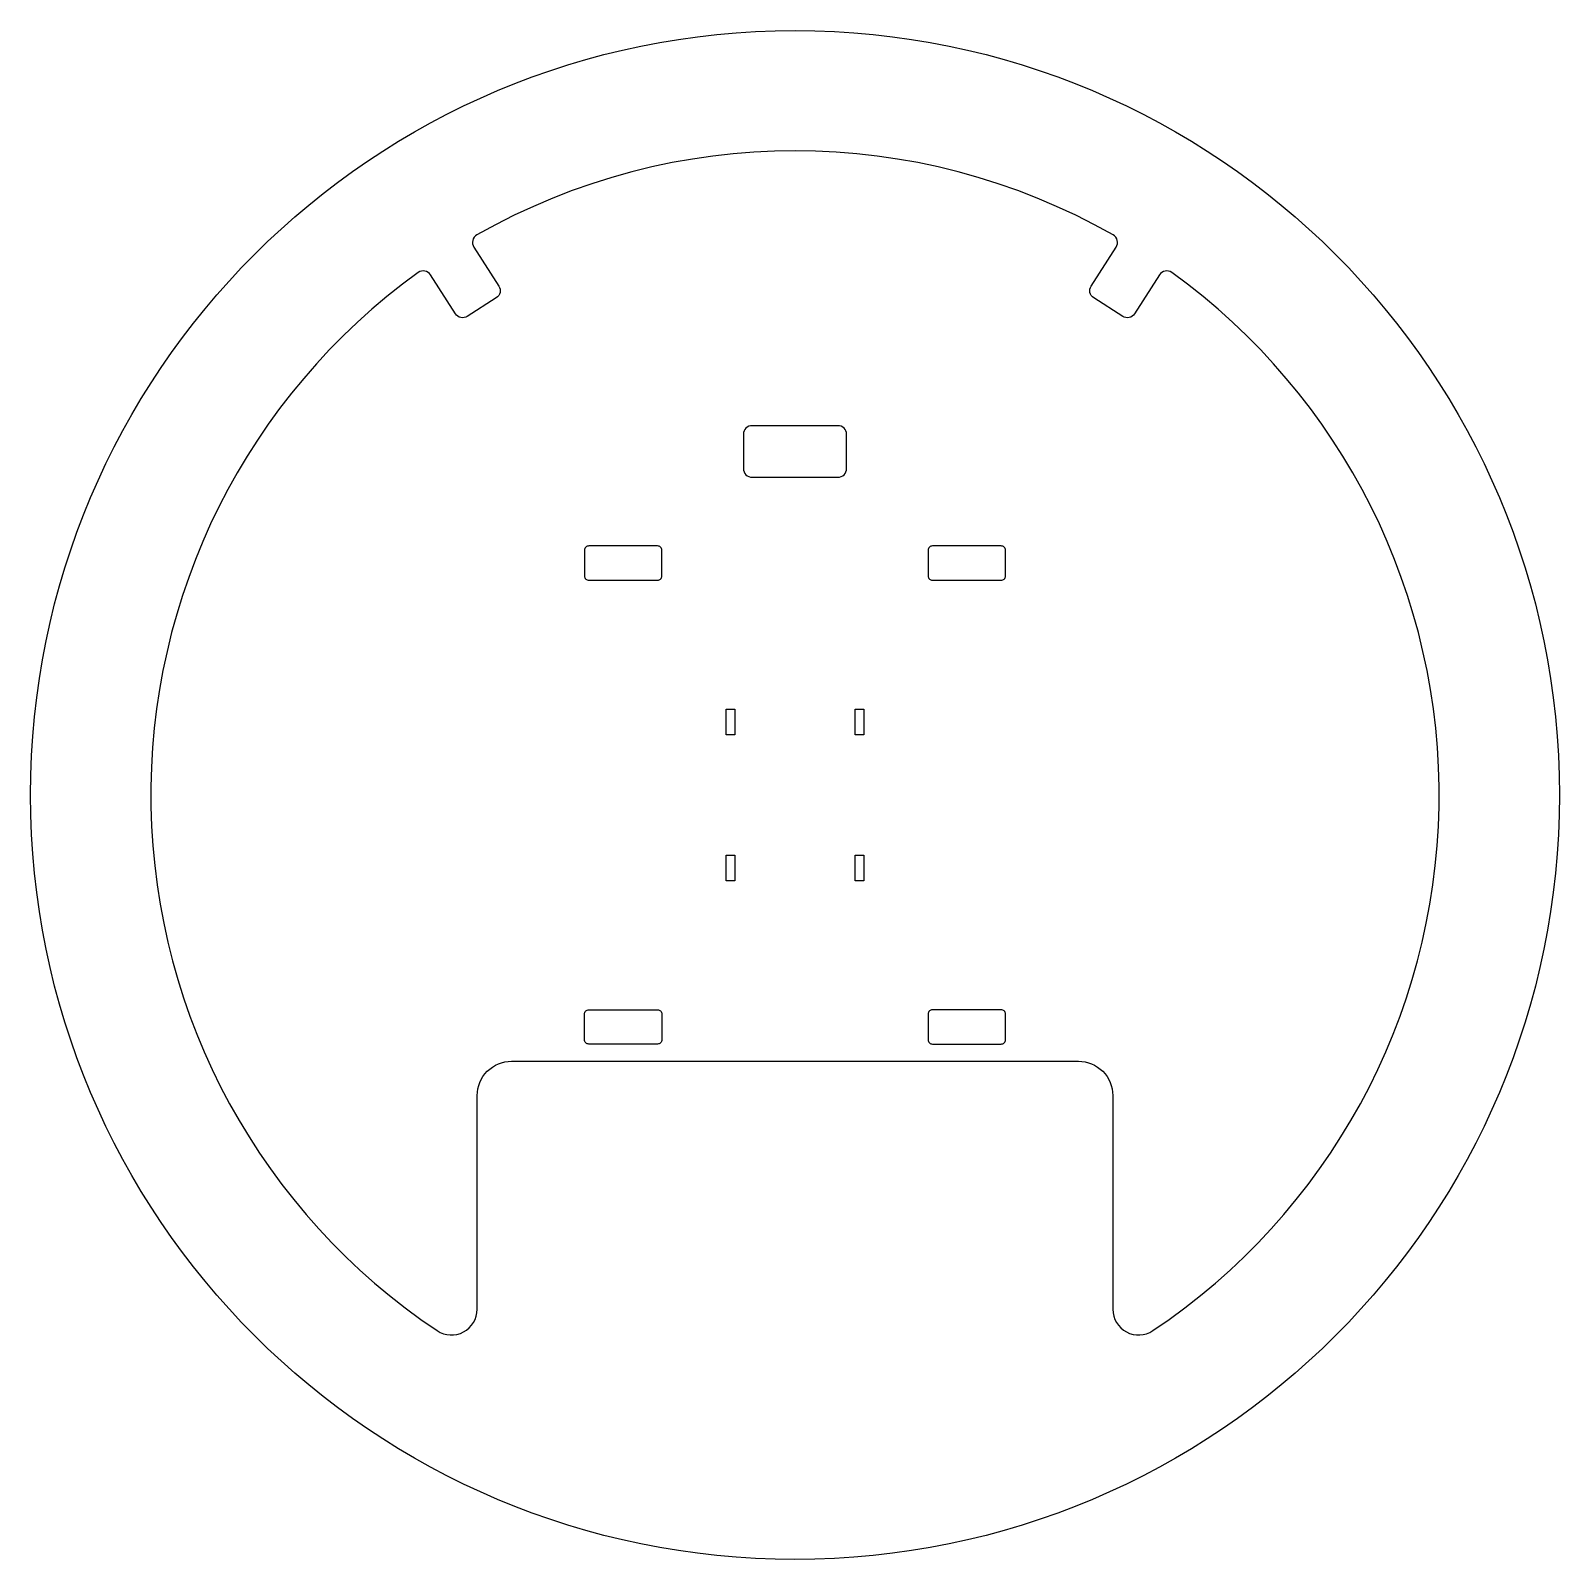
# Model space of a CAD drawing. Header units: millimetres. Extents: x -89 to 89, y -89 to 89.
import ezdxf

# ---------------------------------------------------------------- set-up
doc = ezdxf.new("R2010")
doc.units = ezdxf.units.MM
doc.layers.get('0').update_dxf_attribs({"linetype": 'CONTINUOUS'})

msp = doc.modelspace()

# ---------------------------------------------------------------- linework, layer by layer
for points in [[(-33, -31), (33, -31, -0.414214), (37, -35), (37, -59.87, 0.599371), (41.67, -62.36, 0.523079), (43.87, 60.83, 0.430144), (42.44, 60.56), (39.53, 56.02, -0.414214), (38.15, 55.72), (34.78, 57.88, -0.414214), (34.48, 59.26), (37.39, 63.8, 0.430144), (37.05, 65.21, 0.264225), (-37.05, 65.21, 0.430144), (-37.39, 63.8), (-34.48, 59.26, -0.414214), (-34.78, 57.88), (-38.15, 55.72, -0.414214), (-39.53, 56.02), (-42.44, 60.56, 0.430144), (-43.87, 60.83, 0.523079), (-41.67, -62.36, 0.599371), (-37, -59.87), (-37, -35, -0.414214)], [(6, 42, 0.414214), (5, 43), (-5, 43, 0.414214), (-6, 42), (-6, 38, 0.414214), (-5, 37), (5, 37, 0.414214), (6, 38)], [(-16, 25, 0.414214), (-15.5, 25.5), (-15.5, 28.5, 0.414214), (-16, 29), (-24, 29, 0.414214), (-24.5, 28.5), (-24.5, 25.5, 0.414214), (-24, 25)], [(24.5, 28.5, 0.414214), (24, 29), (16, 29, 0.414214), (15.5, 28.5), (15.5, 25.5, 0.414214), (16, 25), (24, 25, 0.414214), (24.5, 25.5)], [(-24, -25), (-16, -25, -0.414214), (-15.5, -25.5), (-15.5, -28.5, -0.414214), (-16, -29), (-24, -29, -0.414214), (-24.5, -28.5), (-24.5, -25.5, -0.414214)], [(16, -25, 0.414214), (15.5, -25.5), (15.5, -28.5, 0.414214), (16, -29), (24, -29, 0.414214), (24.5, -28.5), (24.5, -25.5, 0.414214), (24, -25)]]:
    msp.add_lwpolyline(points, format="xyb", close=True)
for points in [[(-8, 7), (-8, 10), (-7, 10), (-7, 7)], [(7, 7), (7, 10), (8, 10), (8, 7)], [(-8, -10), (-8, -7), (-7, -7), (-7, -10)], [(8, -10), (7, -10), (7, -7), (8, -7)]]:
    msp.add_lwpolyline(points, close=True)
msp.add_circle((0, 0), 89)

doc.saveas('drawing.dxf')
